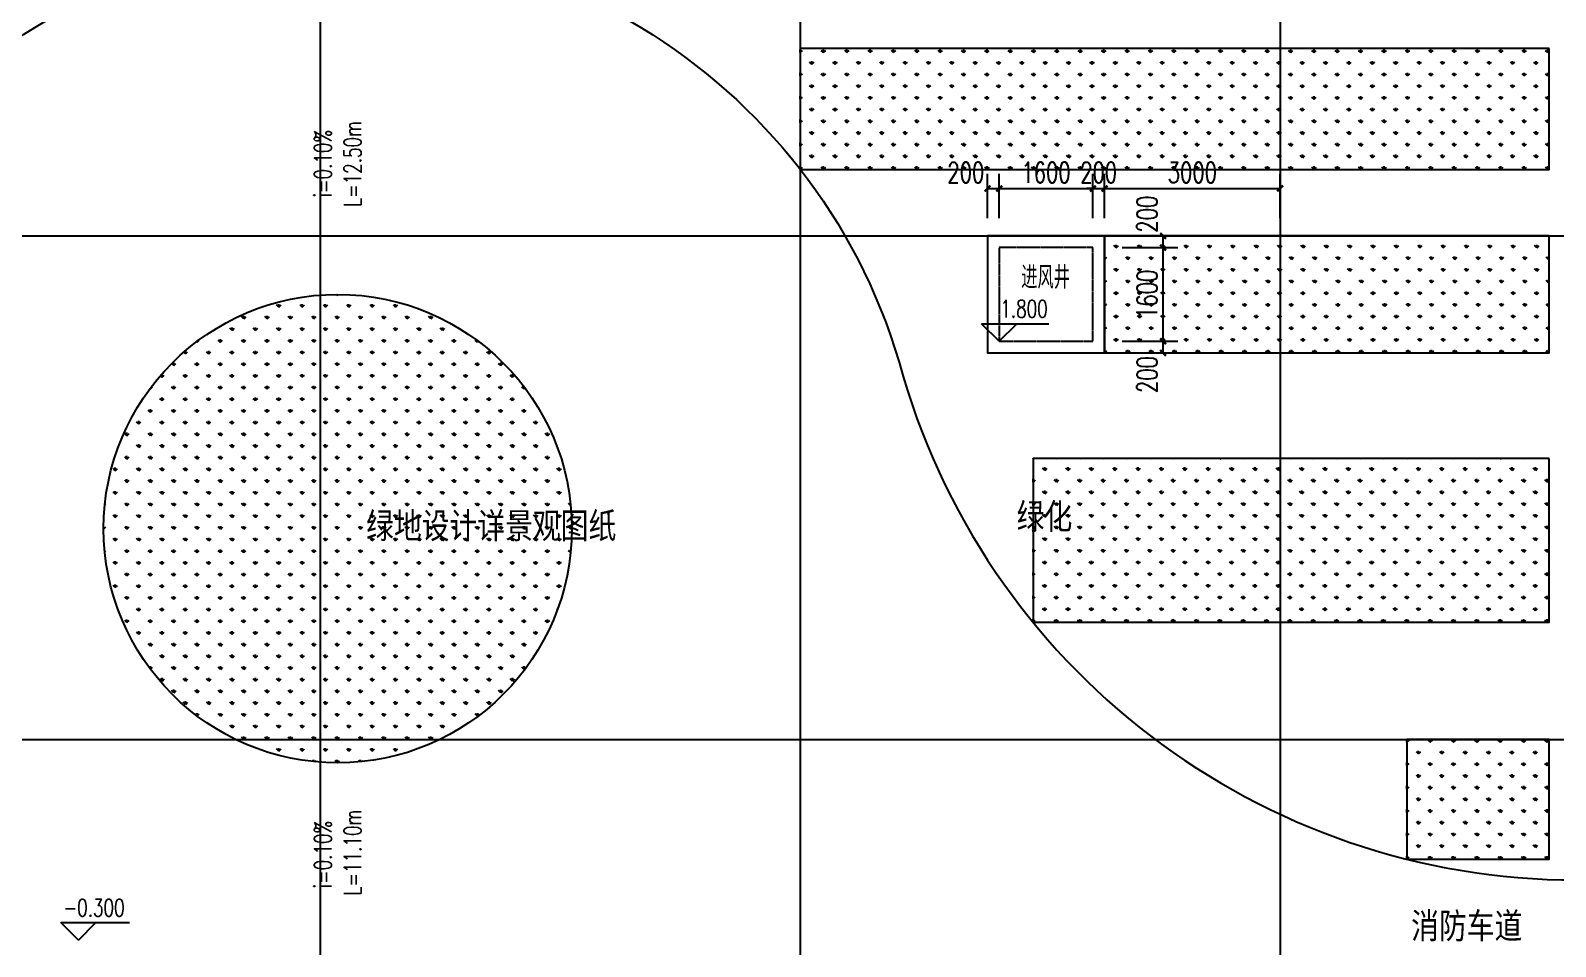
# Model space of a CAD drawing. Header units: millimetres. Extents: x 0 to 118900, y 0 to 84100.
# Drawn here: x 40548 to 66603, y 34854 to 50497 of the extents above; entities that cross this region are included whole.
import ezdxf

# ---------------------------------------------------------------- set-up
doc = ezdxf.new("R2010")
doc.units = ezdxf.units.MM
doc.linetypes.add('DASH', pattern=[0.35, 0.25, -0.1])
doc.linetypes.add('DOTE', pattern=[2.42, 2, -0.2, 0.02, -0.2])
for name, color, linetype in [('DIM_ELEV', 3, 'Continuous'), ('DOTE', 1, 'DOTE'), ('EVTR', 6, 'Continuous'), ('PUB_DIM', 3, 'Continuous'), ('PUB_TEXT', 7, 'Continuous'), ('RD-侧石线', 9, 'Continuous'), ('TREE4', 66, 'Continuous'), ('WINDOW_TEXT', 7, 'Continuous')]:
    doc.layers.add(name, color=color, linetype=linetype)
doc.styles.add('_TCH_DIM', font='SIMPLEX', dxfattribs={"bigfont": 'GBCBIG'})
doc.styles.add('_TCH_WINDOW', font='SIMPLEX', dxfattribs={"height": 3.5, "bigfont": 'GBCBIG'})
doc.styles.add('DIM_FONT', font='SIMPLEX', dxfattribs={"width": 0.7, "bigfont": 'GBCBIG'})
doc.styles.add('仿宋单线', font='tjromans.shx', dxfattribs={"width": 0.65, "bigfont": 'tjhztxt.shx'})
doc.dimstyles.new('_TCH_ARCH&&100', dxfattribs={"dimtxt": 350, "dimasz": 100, "dimexe": 250, "dimexo": 300, "dimgap": 100, "dimtad": 1, "dimdec": 0, "dimzin": 0, "dimdsep": 46, "dimtxsty": 'DIM_FONT', "dimblk": 'ARCHTICK', "dimcen": 0.09, "dimclrt": 7, "dimazin": 2, "dimtfac": 1, "dimtdec": 0, "dimtix": 1, "dimtmove": 2, "dimatfit": 3, "dimldrblk": 'ARCHTICK', "dimfxl": 1, "dimtolj": 1, "dimtzin": 0, "dimarcsym": 0})

# ---------------------------------------------------------------- blocks, each defined once
blk = doc.blocks.new('AXIS-NET-07')
at = {"layer": 'DOTE'}
for p, q in [((752544, 1612362.8), (752544, 1540152.8)), ((760744, 1612362.8), (760744, 1540152.8)), ((768944, 1612362.8), (768944, 1540152.8)), ((716444, 1581252.8), (796044, 1581252.8)), ((716444, 1572652.8), (796144, 1572652.8))]:
    blk.add_line(p, q, dxfattribs=at)
blk = doc.blocks.new('_ArchTick')
at = {"color": 0, "linetype": 'ByBlock', "const_width": 0.4}
blk.add_lwpolyline([(-0.5, -0.5), (0.5, 0.5)], dxfattribs=at)
blk = doc.blocks.new('*D551')
at = {"layer": 'Defpoints', "color": 0, "transparency": 16777216}
for p in [(58898, 46990), (59900, 46990), (58898, 46790)]:
    blk.add_point(p, dxfattribs=at)
at = {"layer": 'PUB_DIM', "color": 0, "lineweight": -2, "transparency": 16777216}
for p, q in [((59198, 46990), (60150, 46990)), ((59900, 46790), (59900, 46990)), ((59198, 46790), (60150, 46790))]:
    blk.add_line(p, q, dxfattribs=at)
at = {"layer": 'PUB_DIM', "color": 0, "lineweight": -2, "transparency": 16777216, "xscale": 100, "yscale": 100, "zscale": 100}
for p, rotation in [((59900, 46990), 90), ((59900, 46790), 270)]:
    blk.add_blockref('_ArchTick', p, dxfattribs=dict(at, rotation=rotation))
at = {"layer": 'PUB_DIM', "color": 7, "transparency": 16777216, "insert": (59625, 47360), "char_height": 350, "attachment_point": 5, "rotation": 90, "style": 'DIM_FONT'}
blk.add_mtext('\\A1;200', dxfattribs=at)
blk = doc.blocks.new('*D552')
at = {"layer": 'Defpoints', "color": 0, "transparency": 16777216}
for p in [(58898, 46790), (59900, 46790), (58898, 45190)]:
    blk.add_point(p, dxfattribs=at)
at = {"layer": 'PUB_DIM', "color": 0, "lineweight": -2, "transparency": 16777216}
for p, q in [((59198, 46790), (60150, 46790)), ((59900, 45190), (59900, 46790)), ((59198, 45190), (60150, 45190))]:
    blk.add_line(p, q, dxfattribs=at)
at = {"layer": 'PUB_DIM', "color": 0, "lineweight": -2, "transparency": 16777216, "xscale": 100, "yscale": 100, "zscale": 100}
for p, rotation in [((59900, 46790), 90), ((59900, 45190), 270)]:
    blk.add_blockref('_ArchTick', p, dxfattribs=dict(at, rotation=rotation))
at = {"layer": 'PUB_DIM', "color": 7, "transparency": 16777216, "insert": (59625, 45990), "char_height": 350, "attachment_point": 5, "rotation": 90, "style": 'DIM_FONT'}
blk.add_mtext('\\A1;1600', dxfattribs=at)
blk = doc.blocks.new('*D553')
at = {"layer": 'Defpoints', "color": 0, "transparency": 16777216}
for p in [(58898, 45190), (59900, 45190), (58898, 44990)]:
    blk.add_point(p, dxfattribs=at)
at = {"layer": 'PUB_DIM', "color": 0, "lineweight": -2, "transparency": 16777216}
for p, q in [((59198, 45190), (60150, 45190)), ((59900, 44990), (59900, 45190)), ((59198, 44990), (60150, 44990))]:
    blk.add_line(p, q, dxfattribs=at)
at = {"layer": 'PUB_DIM', "color": 0, "lineweight": -2, "transparency": 16777216, "xscale": 100, "yscale": 100, "zscale": 100}
for p, rotation in [((59900, 45190), 90), ((59900, 44990), 270)]:
    blk.add_blockref('_ArchTick', p, dxfattribs=dict(at, rotation=rotation))
at = {"layer": 'PUB_DIM', "color": 7, "transparency": 16777216, "insert": (59625, 44620), "char_height": 350, "attachment_point": 5, "rotation": 90, "style": 'DIM_FONT'}
blk.add_mtext('\\A1;200', dxfattribs=at)
blk = doc.blocks.new('*D554')
at = {"layer": 'Defpoints', "color": 0, "transparency": 16777216}
for p in [(57098, 47798), (56898, 46990), (57098, 46990)]:
    blk.add_point(p, dxfattribs=at)
at = {"layer": 'PUB_DIM', "color": 0, "lineweight": -2, "transparency": 16777216}
for p, q in [((56898, 47290), (56898, 48048)), ((57098, 47290), (57098, 48048)), ((56898, 47798), (57098, 47798))]:
    blk.add_line(p, q, dxfattribs=at)
at = {"layer": 'PUB_DIM', "color": 0, "lineweight": -2, "transparency": 16777216, "xscale": 100, "yscale": 100, "zscale": 100, "rotation": 180}
blk.add_blockref('_ArchTick', (56898, 47798), dxfattribs=at)
at = {"layer": 'PUB_DIM', "color": 0, "lineweight": -2, "transparency": 16777216, "xscale": 100, "yscale": 100, "zscale": 100}
blk.add_blockref('_ArchTick', (57098, 47798), dxfattribs=at)
at = {"layer": 'PUB_DIM', "color": 7, "transparency": 16777216, "insert": (56528, 48073), "char_height": 350, "attachment_point": 5, "style": 'DIM_FONT'}
blk.add_mtext('\\A1;200', dxfattribs=at)
blk = doc.blocks.new('*D555')
at = {"layer": 'Defpoints', "color": 0, "transparency": 16777216}
for p in [(58698, 47798), (57098, 46990), (58698, 46990)]:
    blk.add_point(p, dxfattribs=at)
at = {"layer": 'PUB_DIM', "color": 0, "lineweight": -2, "transparency": 16777216}
for p, q in [((57098, 47290), (57098, 48048)), ((58698, 47290), (58698, 48048)), ((57098, 47798), (58698, 47798))]:
    blk.add_line(p, q, dxfattribs=at)
at = {"layer": 'PUB_DIM', "color": 0, "lineweight": -2, "transparency": 16777216, "xscale": 100, "yscale": 100, "zscale": 100, "rotation": 180}
blk.add_blockref('_ArchTick', (57098, 47798), dxfattribs=at)
at = {"layer": 'PUB_DIM', "color": 0, "lineweight": -2, "transparency": 16777216, "xscale": 100, "yscale": 100, "zscale": 100}
blk.add_blockref('_ArchTick', (58698, 47798), dxfattribs=at)
at = {"layer": 'PUB_DIM', "color": 7, "transparency": 16777216, "insert": (57898, 48073), "char_height": 350, "attachment_point": 5, "style": 'DIM_FONT'}
blk.add_mtext('\\A1;1600', dxfattribs=at)
blk = doc.blocks.new('*D556')
at = {"layer": 'Defpoints', "color": 0, "transparency": 16777216}
for p in [(58898, 47798), (58698, 46990), (58898, 46990)]:
    blk.add_point(p, dxfattribs=at)
at = {"layer": 'PUB_DIM', "color": 0, "lineweight": -2, "transparency": 16777216}
for p, q in [((58698, 47290), (58698, 48048)), ((58898, 47290), (58898, 48048)), ((58698, 47798), (58598, 47798)), ((58698, 47798), (58898, 47798)), ((58898, 47798), (58998, 47798))]:
    blk.add_line(p, q, dxfattribs=at)
at = {"layer": 'PUB_DIM', "color": 0, "lineweight": -2, "transparency": 16777216, "xscale": 100, "yscale": 100, "zscale": 100}
blk.add_blockref('_ArchTick', (58698, 47798), dxfattribs=at)
at = {"layer": 'PUB_DIM', "color": 0, "lineweight": -2, "transparency": 16777216, "xscale": 100, "yscale": 100, "zscale": 100, "rotation": 180}
blk.add_blockref('_ArchTick', (58898, 47798), dxfattribs=at)
at = {"layer": 'PUB_DIM', "color": 7, "transparency": 16777216, "insert": (58798, 48073), "char_height": 350, "attachment_point": 5, "style": 'DIM_FONT'}
blk.add_mtext('\\A1;200', dxfattribs=at)
blk = doc.blocks.new('*D557')
at = {"layer": 'Defpoints', "color": 0, "transparency": 16777216}
for p in [(61898, 47798), (58898, 46990), (61898, 46990)]:
    blk.add_point(p, dxfattribs=at)
at = {"layer": 'PUB_DIM', "color": 0, "lineweight": -2, "transparency": 16777216}
for p, q in [((58898, 47290), (58898, 48048)), ((61898, 47290), (61898, 48048)), ((58898, 47798), (61898, 47798))]:
    blk.add_line(p, q, dxfattribs=at)
at = {"layer": 'PUB_DIM', "color": 0, "lineweight": -2, "transparency": 16777216, "xscale": 100, "yscale": 100, "zscale": 100, "rotation": 180}
blk.add_blockref('_ArchTick', (58898, 47798), dxfattribs=at)
at = {"layer": 'PUB_DIM', "color": 0, "lineweight": -2, "transparency": 16777216, "xscale": 100, "yscale": 100, "zscale": 100}
blk.add_blockref('_ArchTick', (61898, 47798), dxfattribs=at)
at = {"layer": 'PUB_DIM', "color": 7, "transparency": 16777216, "insert": (60398, 48073), "char_height": 350, "attachment_point": 5, "style": 'DIM_FONT'}
blk.add_mtext('\\A1;3000', dxfattribs=at)

msp = doc.modelspace()

# ---------------------------------------------------------------- hatches: boundary and pattern name
at = {"layer": 'TREE4'}
h = msp.add_hatch(dxfattribs=at)
h.set_pattern_fill('GRASS', color=256, scale=100, style=0)
h.set_pattern_definition([(90, (53697.56, 48124.48), (-199.559, 199.559), [52.916, -346.202]), (45, (53697.56, 48124.48), (-199.559, 199.559), [52.916, -229.303]), (135, (53697.56, 48124.48), (-199.559, -199.559), [52.916, -229.303])])
h.paths.add_polyline_path([(66497.6, 50189.3), (53697.6, 50189.3), (53697.6, 48124.5), (66497.6, 48124.5)])
h = msp.add_hatch(dxfattribs=at)
h.set_pattern_fill('GRASS', color=256, scale=100, style=0)
h.set_pattern_definition([(90, (58897.56, 44989.89), (-199.559, 199.559), [52.916, -346.202]), (45, (58897.56, 44989.9), (-199.559, 199.559), [52.916, -229.303]), (135, (58897.56, 44989.9), (-199.559, -199.559), [52.916, -229.303])])
h.paths.add_polyline_path([(66497.6, 46989.9), (58897.6, 46989.9), (58897.6, 44989.9), (66497.6, 44989.9)])
h = msp.add_hatch(dxfattribs=at)
h.set_pattern_fill('GRASS', color=256, scale=100, style=0)
h.set_pattern_definition([(90, (41797.59, 37989.48), (-199.559, 199.559), [52.916, -346.202]), (45, (41797.6, 37989.48), (-199.559, 199.559), [52.916, -229.303]), (135, (41797.6, 37989.48), (-199.559, -199.559), [52.916, -229.303])])
edge = h.paths.add_edge_path()
edge.add_arc((45797.6, 41989.5), 4000, 0, 360)
h = msp.add_hatch(dxfattribs=at)
h.set_pattern_fill('GRASS', color=256, scale=100, style=0)
h.set_pattern_definition([(90, (57677.8, 40389.95), (-199.559, 199.559), [52.916, -346.202]), (45, (57677.8, 40389.95), (-199.559, 199.559), [52.916, -229.303]), (135, (57677.8, 40389.95), (-199.559, -199.559), [52.916, -229.303])])
h.paths.add_polyline_path([(66497.6, 43190), (57677.8, 43190), (57677.8, 40390), (66497.6, 40390)])
h = msp.add_hatch(dxfattribs=at)
h.set_pattern_fill('GRASS', color=256, scale=100, style=0)
h.set_pattern_definition([(90, (64064.74, 36345.17), (-199.559, 199.559), [52.916, -346.202]), (45, (64064.74, 36345.17), (-199.56, 199.56), [52.916, -229.303]), (135, (64064.74, 36345.17), (-199.56, -199.56), [52.916, -229.303])])
h.paths.add_polyline_path([(64064.7, 36345.2), (66497.6, 36345.2), (66497.6, 38389.9), (64064.7, 38389.9)])

# ---------------------------------------------------------------- linework, layer by layer
at = {"layer": 'DIM_ELEV'}
for p, q in [((57097.6, 45189.9), (56797.6, 45489.9)), ((56797.6, 45489.9), (57947.7, 45489.9)), ((57097.6, 45189.9), (57397.6, 45489.9)), ((41367, 34962), (41067, 35262)), ((41067, 35262), (42242.2, 35262)), ((41367, 34962), (41667, 35262))]:
    msp.add_line(p, q, dxfattribs=at)
at = {"layer": 'EVTR', "ltscale": 20}
msp.add_lwpolyline([(58897.6, 46989.9), (56897.6, 46989.9), (56897.6, 44989.9), (58897.6, 44989.9)], close=True, dxfattribs=at)
at = {"layer": 'EVTR', "linetype": 'DASH'}
msp.add_lwpolyline([(58697.6, 46789.9), (57097.6, 46789.9), (57097.6, 45189.9), (58697.6, 45189.9)], close=True, dxfattribs=at)
at = {"layer": 'PUB_DIM'}
for points in [[(45797.6, 41989.5, 0, 0, 0), (45797.6, 54184.5, 80, 0, 0), (45797.6, 54484.5, 0, 0, 0)], [(45797.6, 41989.5, 0, 0, 0), (45797.6, 31184.5, 80, 0, 0), (45797.6, 30884.5, 0, 0, 0)]]:
    msp.add_lwpolyline(points, format="xyseb", dxfattribs=at)
at = {"layer": 'RD-侧石线'}
msp.add_lwpolyline([(45797.6, 31989.5, -1.9943997), (55387.6, 44832.1, 0.3382133), (66964.7, 35989.5), (81497.7, 35989.5, 0.4142115), (93497.6, 47989.5), (93497.6, 83100)], format="xyb", dxfattribs=at)
at = {"layer": 'TREE4', "ltscale": 20}
for points in [[(66497.6, 50189.3), (53697.6, 50189.3), (53697.6, 48124.5), (66497.6, 48124.5)], [(66497.6, 46989.9), (58897.6, 46989.9), (58897.6, 44989.9), (66497.6, 44989.9)], [(66497.6, 43190), (57677.8, 43190), (57677.8, 40390), (66497.6, 40390)], [(64064.7, 36345.2), (66497.6, 36345.2), (66497.6, 38389.9), (64064.7, 38389.9)]]:
    msp.add_lwpolyline(points, close=True, dxfattribs=at)
at = {"layer": 'TREE4'}
msp.add_circle((45797.6, 41989.5), 4000, dxfattribs=at)

# ---------------------------------------------------------------- block references
at = {"layer": 'DOTE'}
msp.add_blockref('AXIS-NET-07', (-707046.5, -1534262.9), dxfattribs=at)

# ---------------------------------------------------------------- texts
at = {"layer": 'PUB_TEXT', "style": '_TCH_DIM', "width": 0.705882}
for s, p in [('i=0.10%', (45692.6, 47647)), ('L=12.50m', (46200.1, 47482)), ('L=11.10m', (46200.1, 35722)), ('i=0.10%', (45692.6, 35847))]:
    msp.add_text(s, height=297.5, rotation=90, dxfattribs=at).set_placement(p)
for s, p in [('1.800', (57117.7, 45594.9)), ('-0.300', (41112.2, 35367))]:
    msp.add_text(s, height=297.5, dxfattribs=at).set_placement(p)
at = {"layer": 'PUB_TEXT', "style": '仿宋单线'}
for s, p in [('绿化', (57397.8, 41930.4)), ('绿地设计详景观图纸', (46282, 41774.7)), ('消防车道', (64136.4, 34939.3))]:
    msp.add_text(s, height=500, dxfattribs=at).set_placement(p)
at = {"layer": 'WINDOW_TEXT', "style": '_TCH_WINDOW'}
msp.add_text('进风井', height=385.82, dxfattribs=at).set_placement((57473.8, 46087.3))

# ---------------------------------------------------------------- dimensions: what is measured, and where the dimension line sits
at = {"layer": 'PUB_DIM'}
for base, p1, p2, angle, picture, middle in [((57097.6, 47797.9), (56897.6, 46989.9), (57097.6, 46989.9), 0, '*D554', (56527.6, 48072.9)), ((59900, 46989.9), (58897.6, 46789.9), (58897.6, 46989.9), 90, '*D551', (59625, 47359.9)), ((59900, 45189.9), (58897.6, 44989.9), (58897.6, 45189.9), 90, '*D553', (59625, 44619.9))]:
    dim = msp.add_linear_dim(base=base, p1=p1, p2=p2, angle=angle, dimstyle='_TCH_ARCH&&100', dxfattribs=at)
    dim.commit()
    dim.dimension.update_dxf_attribs({"geometry": picture, "text_midpoint": middle, "dimtype": 161})
for p1, p2, distance, picture, middle in [((57097.6, 46989.9), (58697.6, 46989.9), 808, '*D555', (57897.6, 48072.9)), ((58697.6, 46989.9), (58897.6, 46989.9), 808, '*D556', (58797.6, 48072.9)), ((58897.6, 46989.9), (61897.6, 46989.9), 808, '*D557', (60397.6, 48072.9)), ((58897.6, 45189.9), (58897.6, 46789.9), -1002.4, '*D552', (59625, 45989.9))]:
    dim = msp.add_aligned_dim(p1=p1, p2=p2, distance=distance, dimstyle='_TCH_ARCH&&100', dxfattribs=at)
    dim.commit()
    dim.dimension.update_dxf_attribs({"geometry": picture, "text_midpoint": middle})

doc.saveas('drawing.dxf')
